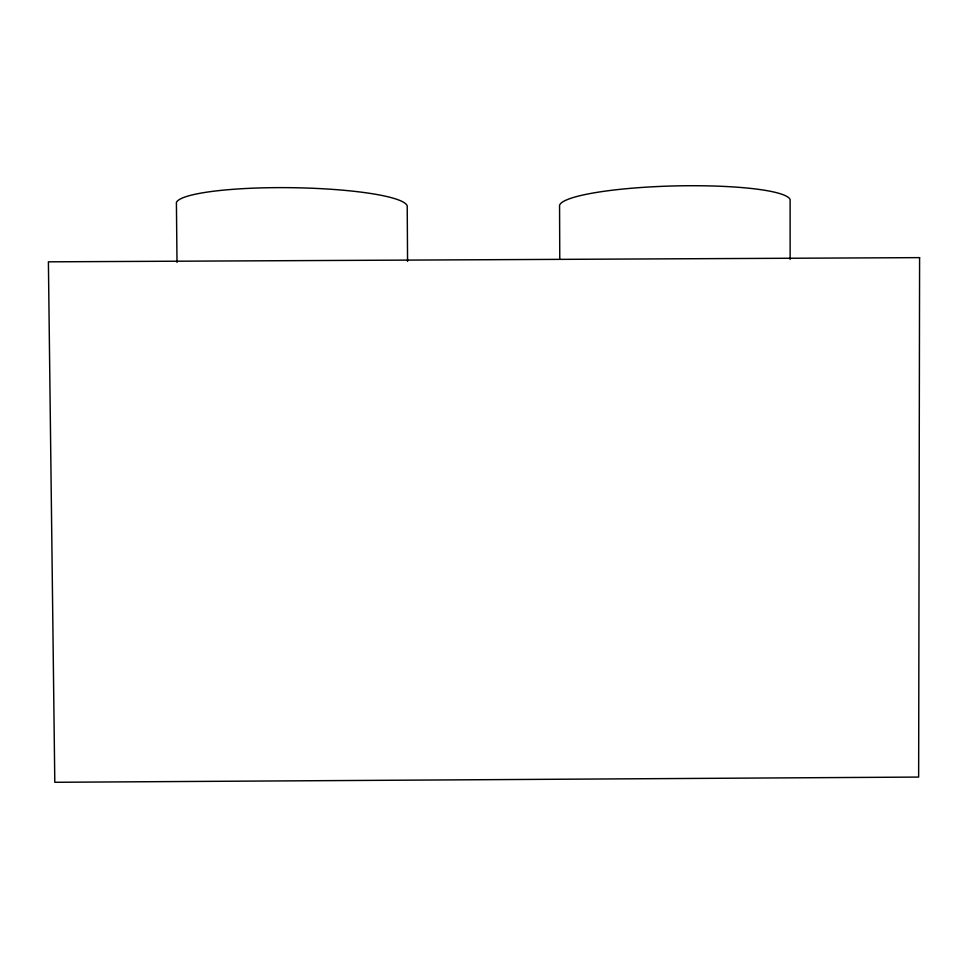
<?xml version="1.0" encoding="UTF-8"?>
<svg xmlns="http://www.w3.org/2000/svg" width="968" height="968" viewBox="0 0 968 968"><rect width="100%" height="100%" fill="white"/><g stroke="black" fill="none" stroke-linecap="round" stroke-linejoin="round"><path stroke-width="1.45" d="M177.011 262.413L176.406 202.433A115.591 17.472 0.8 0 1 292.675 187.707A115.591 17.472 0.8 0 1 407.213 205.966L407.564 261.396M559.77 259.17L559.564 205.252A115.495 17.436 -1.4 0 1 674.551 185.941A115.495 17.436 -1.4 0 1 790.118 199.553L790.13 259.46M919.6 257.633L918.644 777.074L54.801 782.289L48.4 261.832L919.6 257.633"/></g></svg>
